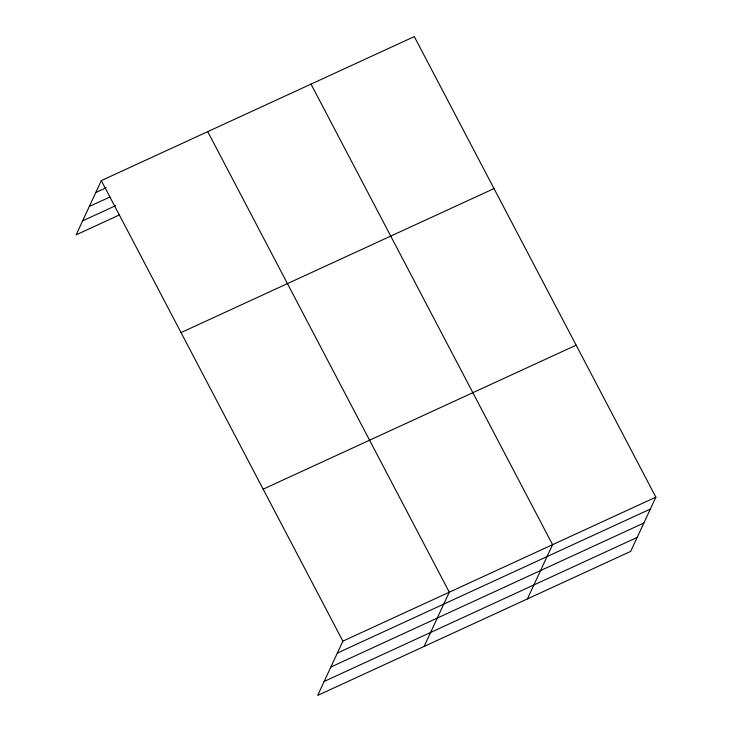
<?xml version="1.0" encoding="UTF-8"?>
<svg xmlns="http://www.w3.org/2000/svg" width="732" height="732" viewBox="0 0 732 732"><rect width="100%" height="100%" fill="white"/><g stroke="black" fill="none" stroke-linecap="round" stroke-linejoin="round"><path stroke-width="1.1" d="M655.863 497.156L342.878 641.159L317.697 695.4L630.682 551.397L655.863 497.156L414.303 36.6L101.318 180.603L76.137 234.844L119.536 214.879M424.112 646.438L449.292 592.197L207.732 131.641M527.397 598.922L552.578 544.681L311.018 84.116M95.791 192.507L106.122 187.749M89.304 206.479L109.974 196.972M82.624 220.872L115.683 205.655M181.033 332.584L494.018 188.582M263.163 489.168L576.148 345.175M337.351 653.063L650.336 509.06M330.864 667.035L643.849 523.032M324.185 681.428L637.169 537.425M101.318 180.603L342.878 641.159"/></g></svg>
